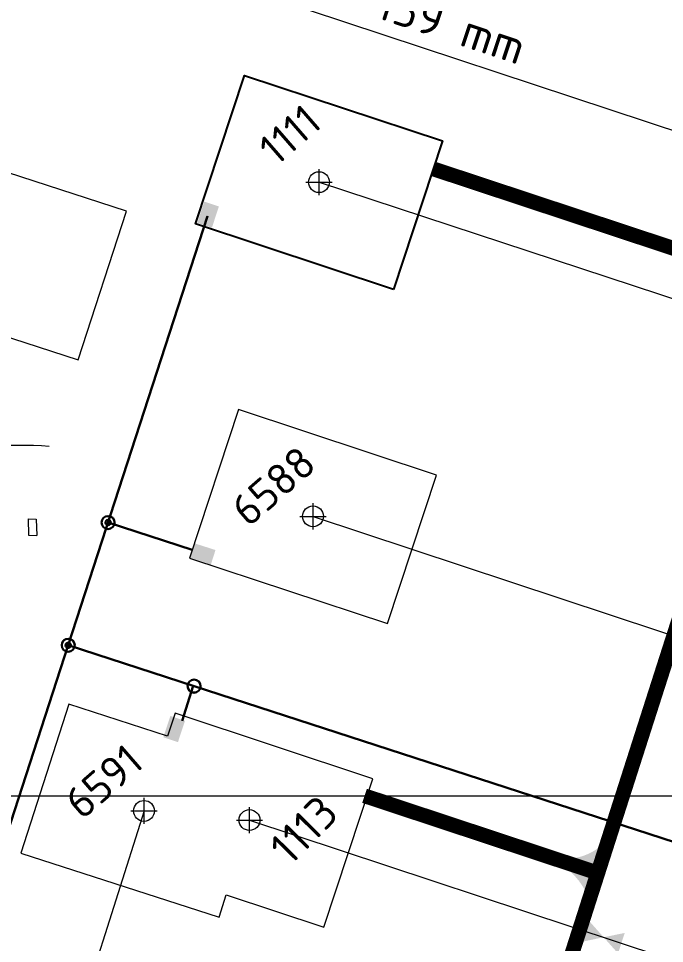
# Model space of a CAD drawing. Header units: millimetres. Extents: x 519 to 9564855, y -810 to 5021775.
# Drawn here: x 9529646.2 to 9529894.3, y 4999943.3 to 5000298.4 of the extents above; entities that cross this region are included whole.
import ezdxf

# ---------------------------------------------------------------- set-up
doc = ezdxf.new("R2010")
doc.units = ezdxf.units.MM
doc.header["$LTSCALE"] = 2
doc.header["$MEASUREMENT"] = 0
doc.header["$PDMODE"] = 2
doc.header["$PDSIZE"] = 5
for name, color, linetype in [('164 скв. на 2011 год (измененные)', 121, 'Continuous'), ('Existing roads', 41, 'Continuous'), ('GRID_PULKOVO', 7, 'Continuous'), ('OilColl&Flowlines', 3, 'Continuous'), ('Stage 9.Frame&Text', 7, 'Continuous')]:
    doc.layers.add(name, color=color, linetype=linetype)
for name, color, linetype, lineweight in [('Скважины на 2024 год-125', 10, 'Continuous', 40), ('Электро', 1, 'Continuous', 30), ('Электроснаб', 1, 'Continuous', 18), ('Электроснабжене', 1, 'Continuous', 18)]:
    doc.layers.add(name, color=color, linetype=linetype, lineweight=lineweight)
doc.styles.add('Elect', font='isocpeur.ttf')

# ---------------------------------------------------------------- blocks, each defined once
blk = doc.blocks.new('92051501$0$WELLPAD')
at = {"flags": 128}
blk.add_lwpolyline([(40, -30), (-40, -30), (-40, 30), (40, 30)], close=True, dxfattribs=at)

msp = doc.modelspace()

# ---------------------------------------------------------------- hatches: boundary and pattern name
at = {"layer": 'Existing roads', "lineweight": 0}
h = msp.add_hatch(color=256, dxfattribs=at)
edge = h.paths.add_edge_path()
edge.add_line((9529857.65758, 4999971.31519), (9529859.24943, 4999976.06122))
edge.add_arc((9529856.5215, 4999996.46409), 20.58442, 277.6154467, 311.5073581)
edge.add_line((9529870.16314, 4999981.04901), (9529864.15443, 4999962.88935))
edge.add_arc((9529840.34882, 4999951.25139), 26.4981, 386.0528257, 409.2161086)
at = {"layer": 'Электро'}
for points in [[(9529714.84562, 5000219.93766), (9529720.45786, 5000218.08067), (9529723.16508, 5000226.26253), (9529717.55285, 5000228.11952)], [(9529720.05774, 5000088.73103), (9529721.8535, 5000094.36315), (9529713.64265, 5000096.98112), (9529711.84689, 5000091.349)], [(9529701.82539, 5000022.47293), (9529707.43763, 5000020.61594), (9529710.14485, 5000028.7978), (9529704.53262, 5000030.65479)]]:
    msp.add_hatch(color=256, dxfattribs=at).paths.add_polyline_path(points)
at = {"layer": 'Электроснаб', "linetype": 'ByBlock', "lineweight": 0}
for points in [[(9529714.84562, 5000219.93766), (9529720.45786, 5000218.08067), (9529723.16508, 5000226.26253), (9529717.55285, 5000228.11952)], [(9529720.05774, 5000088.73103), (9529721.8535, 5000094.36315), (9529713.64265, 5000096.98112), (9529711.84689, 5000091.349)], [(9529701.82539, 5000022.47293), (9529707.43763, 5000020.61594), (9529710.14485, 5000028.7978), (9529704.53262, 5000030.65479)]]:
    msp.add_hatch(color=1, dxfattribs=at).paths.add_polyline_path(points)
at = {"layer": 'Электроснабжене', "linetype": 'ByBlock', "lineweight": 0}
for points in [[(9529714.84562, 5000219.93766), (9529720.45786, 5000218.08067), (9529723.16508, 5000226.26253), (9529717.55285, 5000228.11952)], [(9529720.05774, 5000088.73103), (9529721.8535, 5000094.36315), (9529713.64265, 5000096.98112), (9529711.84689, 5000091.349)], [(9529701.82539, 5000022.47293), (9529707.43763, 5000020.61594), (9529710.14485, 5000028.7978), (9529704.53262, 5000030.65479)]]:
    msp.add_hatch(color=1, dxfattribs=at).paths.add_polyline_path(points)

# ---------------------------------------------------------------- linework, layer by layer
at = {"lineweight": 0}
for p, q in [((9529649.848, 5000106.332, -0.129), (9529650.068, 5000100.062, -0.129)), ((9529649.848, 5000106.332, -0.129), (9529652.958, 5000106.192, -0.129)), ((9529652.958, 5000106.192, -0.129), (9529653.178, 5000099.922, -0.129)), ((9529650.068, 5000100.062, -0.129), (9529653.178, 5000099.922, -0.129))]:
    msp.add_line(p, q, dxfattribs=at)
at = {"color": 3, "linetype": 'ByBlock', "lineweight": 0, "ltscale": 80}
for points in [[(9529759.3, 5000107.3), (9529930.69135, 5000050.58971)], [(9529694.4, 4999994.2), (9529672.63417, 4999925.59519)]]:
    msp.add_lwpolyline(points, dxfattribs=at)
at = {"lineweight": 0}
msp.add_arc((9529646.81762, 4999987.62951, -0.129), 146.92621, 85.6475809, 104.2070544, dxfattribs=at)
at = {"layer": '164 скв. на 2011 год (измененные)', "color": 0, "linetype": 'ByBlock', "lineweight": 0, "elevation": 0.00005}
msp.add_lwpolyline([(9529711.89218, 5000091.2859), (9529787.8727, 5000066.14532), (9529806.72814, 5000123.13072), (9529730.74761, 5000148.2713)], close=True, dxfattribs=at)
msp.add_lwpolyline([(9529703.44981, 5000022.90359), (9529665.51739, 5000035.13777), (9529647.09274, 4999978.01164), (9529723.26092, 4999953.44545), (9529726.00479, 4999961.94278)], dxfattribs=at)
at = {"layer": '164 скв. на 2011 год (измененные)', "color": 0, "linetype": 'ByBlock', "lineweight": 0}
for centre in [(9529759.3, 5000107.3), (9529694.4, 4999994.2)]:
    msp.add_circle(centre, 4, dxfattribs=at)
for p in [(9529759.3, 5000107.3), (9529694.4, 4999994.2)]:
    msp.add_point(p, dxfattribs=at)
at = {"layer": 'Existing roads', "lineweight": 0, "const_width": 5.7, "elevation": 0.00005, "flags": 128}
msp.add_lwpolyline([(9529805.49409, 5000240.69671), (9529940.92793, 5000195.88411)], dxfattribs=at)
at = {"layer": 'Existing roads', "lineweight": 0, "const_width": 5.7, "flags": 128}
for points in [[(9529806.63412, 4999776.84575), (9529944.25, 5000206.25)], [(9529779.10247, 5000000), (9529868.65458, 4999970.36883)]]:
    msp.add_lwpolyline(points, dxfattribs=at)
at = {"layer": 'GRID_PULKOVO', "lineweight": 0}
msp.add_line((9519000, 5000000), (9533000, 5000000), dxfattribs=at)
at = {"layer": 'OilColl&Flowlines', "color": 3, "linetype": 'ByBlock', "lineweight": 0, "ltscale": 25}
msp.add_line((9529988.49622, 5000225.28911, -25.2319), (9529464.53457, 5000398.65853), dxfattribs=at)
at = {"layer": 'OilColl&Flowlines', "linetype": 'ByBlock', "lineweight": 0, "ltscale": 25}
for p, q in [((9529761.6, 5000235.6), (9529969.31541, 5000167.32037, -25.2319)), ((9529734.9, 4999990.7), (9529893.51054, 4999938.22085, -25.2319))]:
    msp.add_line(p, q, dxfattribs=at)
for points in [[(9529862.81953, 4999944.01729), (9529865.41931, 4999951.8744), (9529870.92387, 4999945.69437)], [(9529876.42844, 4999939.51435), (9529870.92387, 4999945.69437), (9529879.02821, 4999947.37145)]]:
    msp.add_solid(points, dxfattribs=at)
at = {"layer": 'Stage 9.Frame&Text', "color": 0, "linetype": 'ByBlock', "lineweight": 0, "elevation": 0.00005}
msp.add_lwpolyline([(9529726.00479, 4999961.94278), (9529763.4727, 4999949.54533), (9529782.32814, 5000006.53072), (9529706.34761, 5000031.6713), (9529703.44981, 5000022.90359)], dxfattribs=at)
at = {"layer": 'Stage 9.Frame&Text', "color": 0, "linetype": 'ByBlock', "lineweight": 0}
for centre in [(9529761.6, 5000235.6), (9529734.9, 4999990.7)]:
    msp.add_circle(centre, 4, dxfattribs=at)
for p in [(9529761.6, 5000235.6), (9529734.9, 4999990.7)]:
    msp.add_point(p, dxfattribs=at)
at = {"layer": 'Скважины на 2024 год-125', "color": 0, "linetype": 'ByBlock', "lineweight": 0}
msp.add_lwpolyline([(9529592.98723, 5000192.12898), (9529669.07175, 5000167.40762), (9529687.61277, 5000224.47102), (9529611.52825, 5000249.19238)], close=True, dxfattribs=at)
at = {"layer": 'Электро', "ltscale": 0.5}
for p, q in [((9529718.81613, 5000222.53203), (9529665.29187, 5000057.8013)), ((9529712.92466, 5000094.4063, 0.00005), (9529680.59833, 5000104.90976)), ((9529665.29123, 5000057.80091), (9529597.50223, 4999849.16783)), ((9529713.62766, 5000042.09605), (9529665.29187, 5000057.8013)), ((9529713.33916, 5000042.18979), (9529708.99713, 5000028.82638, -0.00005)), ((9529956.955, 4999963.0342), (9529713.62766, 5000042.09605))]:
    msp.add_line(p, q, dxfattribs=at)
at = {"layer": 'Электро'}
for centre, start, end in [((9529680.59832, 5000104.91977), 359.6392863, 179.6392863), ((9529680.59832, 5000104.91977), 179.6392863, 359.6392863), ((9529665.29121, 5000057.81093), 359.6392863, 179.6392863), ((9529665.29123, 5000057.80091), 359.6392864, 179.6392864), ((9529665.29121, 5000057.81093), 179.6392863, 359.6392863), ((9529665.29123, 5000057.80091), 179.6392864, 359.6392864), ((9529713.62765, 5000042.10606), 179.6392863, 359.6392863), ((9529713.62766, 5000042.09605), 179.6392864, 359.6392864), ((9529713.62765, 5000042.10606), 359.6392863, 179.6392863), ((9529713.62766, 5000042.09605), 359.6392864, 179.6392864)]:
    msp.add_arc(centre, 2.5, start, end, dxfattribs=at)
at = {"layer": 'Электро', "ltscale": 25}
for centre, start, end in [((9529680.59779, 5000104.90994), 162, 342), ((9529680.59779, 5000104.90994), 342, 162), ((9529665.29132, 5000057.80148), 162, 342), ((9529665.29132, 5000057.80148), 342, 162)]:
    msp.add_arc(centre, 1, start, end, dxfattribs=at)
at = {"layer": 'Электроснаб', "color": 1, "linetype": 'ByBlock', "lineweight": 0, "ltscale": 0.5}
for p, q in [((9529718.81613, 5000222.53203), (9529665.29187, 5000057.8013)), ((9529712.92466, 5000094.4063, 0.00005), (9529680.59833, 5000104.90976)), ((9529665.29123, 5000057.80091), (9529597.50223, 4999849.16783)), ((9529713.62766, 5000042.09605), (9529665.29187, 5000057.8013)), ((9529713.33916, 5000042.18979), (9529708.99713, 5000028.82638, -0.00005)), ((9529956.955, 4999963.0342), (9529713.62766, 5000042.09605))]:
    msp.add_line(p, q, dxfattribs=at)
at = {"layer": 'Электроснаб', "color": 1, "linetype": 'ByBlock', "lineweight": 0}
for centre, start, end in [((9529680.59832, 5000104.91977), 359.6392863, 179.6392863), ((9529680.59832, 5000104.91977), 179.6392863, 359.6392863), ((9529665.29121, 5000057.81093), 359.6392863, 179.6392863), ((9529665.29123, 5000057.80091), 359.6392864, 179.6392864), ((9529665.29121, 5000057.81093), 179.6392863, 359.6392863), ((9529665.29123, 5000057.80091), 179.6392864, 359.6392864), ((9529713.62765, 5000042.10606), 179.6392863, 359.6392863), ((9529713.62766, 5000042.09605), 179.6392864, 359.6392864), ((9529713.62765, 5000042.10606), 359.6392863, 179.6392863), ((9529713.62766, 5000042.09605), 359.6392864, 179.6392864)]:
    msp.add_arc(centre, 2.5, start, end, dxfattribs=at)
at = {"layer": 'Электроснаб', "color": 1, "linetype": 'ByBlock', "lineweight": 0, "ltscale": 25}
for centre, start, end in [((9529680.59779, 5000104.90994), 162, 342), ((9529680.59779, 5000104.90994), 342, 162), ((9529665.29132, 5000057.80148), 162, 342), ((9529665.29132, 5000057.80148), 342, 162)]:
    msp.add_arc(centre, 1, start, end, dxfattribs=at)
at = {"layer": 'Электроснабжене', "color": 1, "linetype": 'ByBlock', "lineweight": 0, "ltscale": 0.5}
for p, q in [((9529718.81613, 5000222.53203), (9529665.29187, 5000057.8013)), ((9529712.92466, 5000094.4063, 0.00005), (9529680.59833, 5000104.90976)), ((9529665.29123, 5000057.80091), (9529597.50223, 4999849.16783)), ((9529713.62766, 5000042.09605), (9529665.29187, 5000057.8013)), ((9529713.33916, 5000042.18979), (9529708.99713, 5000028.82638, -0.00005)), ((9529956.955, 4999963.0342), (9529713.62766, 5000042.09605))]:
    msp.add_line(p, q, dxfattribs=at)
at = {"layer": 'Электроснабжене', "color": 1, "linetype": 'ByBlock', "lineweight": 0}
for centre, start, end in [((9529680.59832, 5000104.91977), 359.6392863, 179.6392863), ((9529680.59832, 5000104.91977), 179.6392863, 359.6392863), ((9529665.29121, 5000057.81093), 359.6392863, 179.6392863), ((9529665.29123, 5000057.80091), 359.6392864, 179.6392864), ((9529665.29121, 5000057.81093), 179.6392863, 359.6392863), ((9529665.29123, 5000057.80091), 179.6392864, 359.6392864), ((9529713.62765, 5000042.10606), 179.6392863, 359.6392863), ((9529713.62766, 5000042.09605), 179.6392864, 359.6392864), ((9529713.62765, 5000042.10606), 359.6392863, 179.6392863), ((9529713.62766, 5000042.09605), 359.6392864, 179.6392864)]:
    msp.add_arc(centre, 2.5, start, end, dxfattribs=at)
at = {"layer": 'Электроснабжене', "color": 1, "linetype": 'ByBlock', "lineweight": 0, "ltscale": 25}
for centre, start, end in [((9529680.59779, 5000104.90994), 162, 342), ((9529680.59779, 5000104.90994), 342, 162), ((9529665.29132, 5000057.80148), 162, 342), ((9529665.29132, 5000057.80148), 342, 162)]:
    msp.add_arc(centre, 1, start, end, dxfattribs=at)

# ---------------------------------------------------------------- block references
at = {"layer": 'Stage 9.Frame&Text', "color": 0, "linetype": 'ByBlock', "lineweight": 0, "xscale": 1.000397499139614, "yscale": 1.000397499139614, "zscale": 1.000397499139614, "rotation": 341.6915560444714}
msp.add_blockref('92051501$0$WELLPAD', (9529761.61016, 5000235.50831, 0.00005), dxfattribs=at)

# ---------------------------------------------------------------- texts
at = {"layer": '164 скв. на 2011 год (измененные)', "color": 0, "linetype": 'ByBlock', "lineweight": 0, "style": 'Elect'}
for s, p in [('6588', (9529734.58737, 5000102.75079)), ('6591', (9529670.65217, 4999990.37608))]:
    msp.add_text(s, height=12, rotation=41, dxfattribs=at).set_placement(p)
at = {"layer": 'OilColl&Flowlines', "color": 7, "lineweight": 0, "style": 'Elect'}
msp.add_text('159 mm', height=13.052, rotation=341.691556, dxfattribs=at).set_placement((9529782.69057, 5000298.9406))
at = {"layer": 'Stage 9.Frame&Text', "color": 0, "linetype": 'ByBlock', "lineweight": 0, "style": 'Elect'}
for s, height, rotation, p in [('1111', 12, 41, (9529745.25898, 5000241.43832)), ('1113', 12.501563, 45.3189396, (9529750.52525, 4999972.75489))]:
    msp.add_text(s, height=height, rotation=rotation, dxfattribs=at).set_placement(p)

doc.saveas('drawing.dxf')
